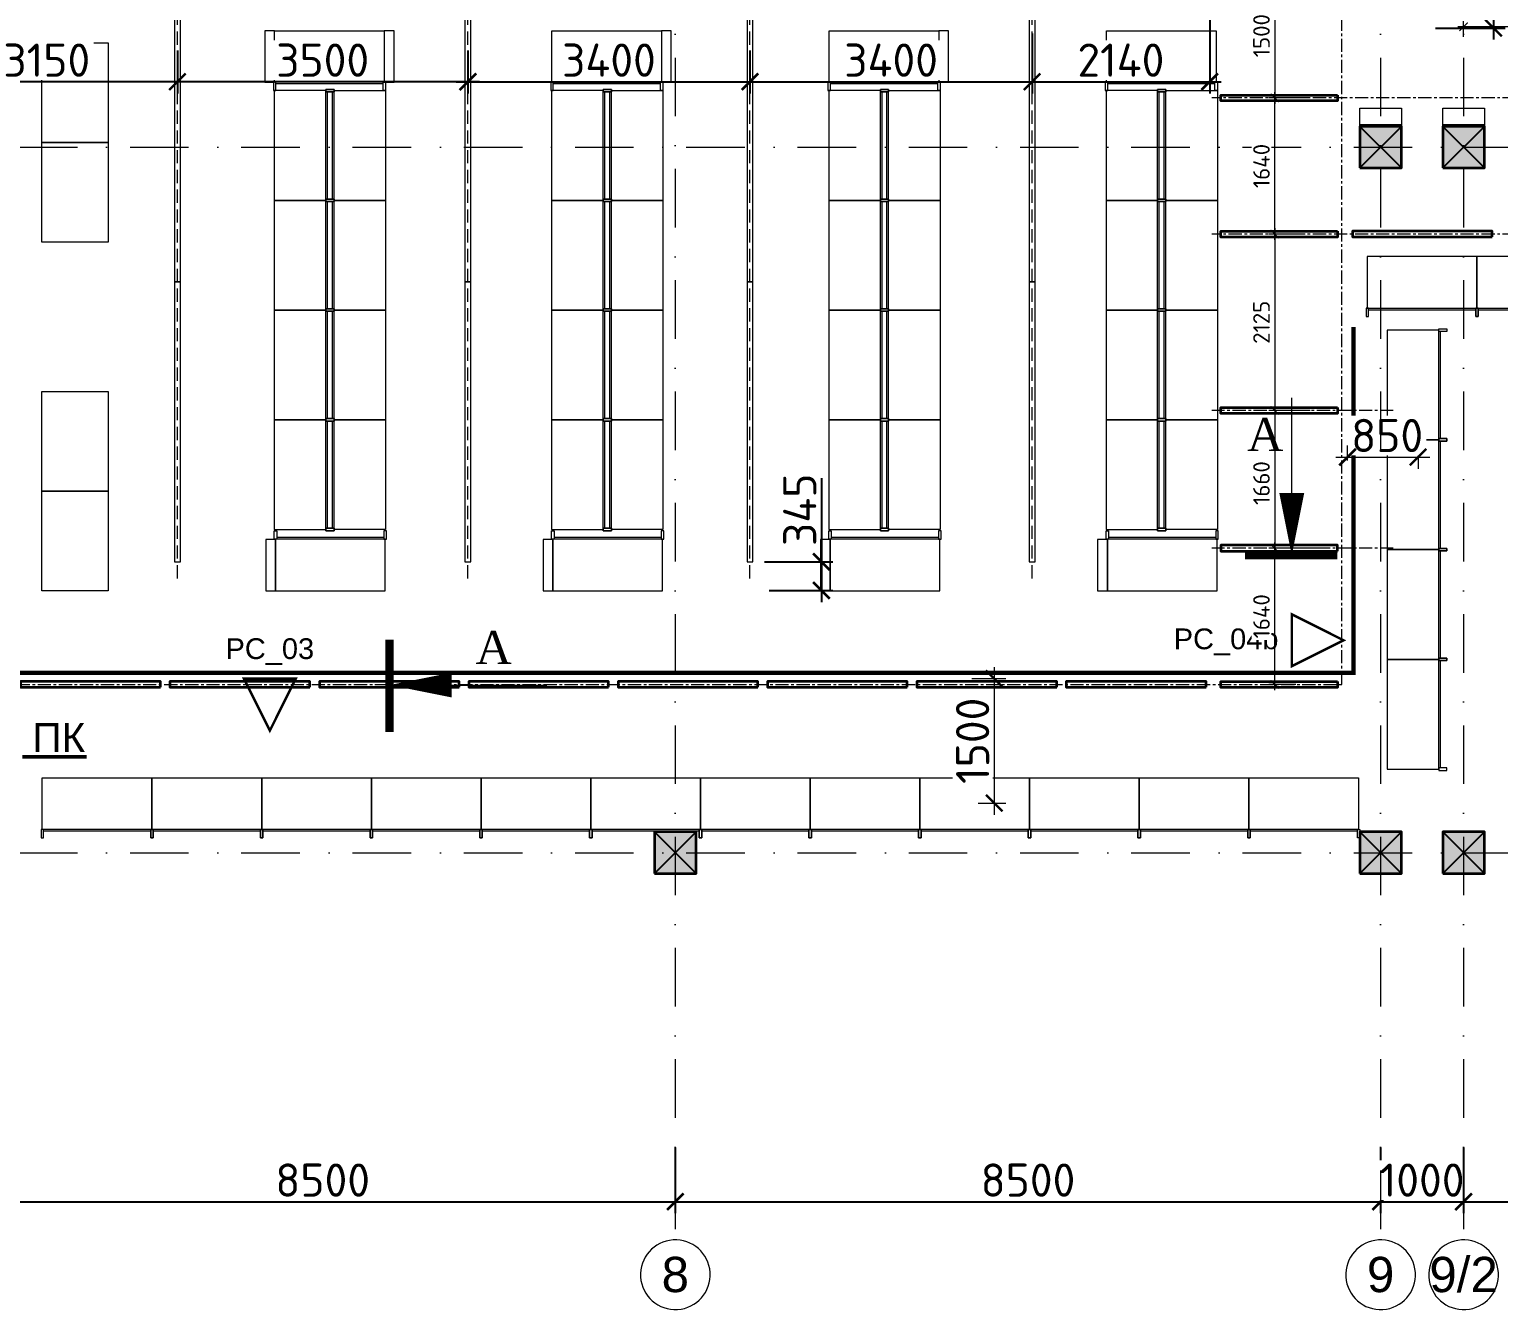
# Model space of a CAD drawing. Header units: millimetres. Extents: x -164867 to 807677, y -316775 to 513985.
# Drawn here: x 273254 to 290960, y 452459 to 467881 of the extents above; entities that cross this region are included whole.
import ezdxf

# ---------------------------------------------------------------- set-up
doc = ezdxf.new("R2010")
doc.units = ezdxf.units.MM
for name, pattern in [('CENTER', [50.8, 31.75, -6.35, 6.35, -6.35]), ('CENTER2', [28.575, 19.05, -3.175, 3.175, -3.175]), ('EVENDASH', [0.25, 0.125, -0.125]), ('HIDDEN2', [4.7625, 3.175, -1.5875]), ('А_Штрихпунктирная', [1340.555525, 705.555534, -352.777767, 0, -282.222223])]:
    doc.linetypes.add(name, pattern=pattern)
doc.layers.get('Defpoints').update_dxf_attribs({"color": 140})
for name, color, linetype, lineweight in [('00_asys', 7, 'CENTER2', 13), ('00_kolony', 7, 'Continuous', 35), ('00_matmenys', 7, 'Continuous', 9), ('EL LOTKI', 202, 'Continuous', 18), ('INT_0_isk_ZENKLAS', 1, 'Continuous', 13), ('INT_0_zymejimai', 1, 'Continuous', 9), ('INT_2_Sviesa_SAB_GENERALINIS SALES', 1, 'Continuous', 18), ('INT_2_Sviesa_SAB_LED JUOSTOS', 1, 'Continuous', 18), ('INT_2_Sviesa_SAB_MEDINES LUBOS', 1, 'Continuous', 35), ('MARK oformlienija matmenys', 7, 'Continuous', 5), ('MARK_kasu zona', 7, 'Continuous', 0), ('TECHNO', 7, 'Continuous', 15)]:
    doc.layers.add(name, color=color, linetype=linetype, lineweight=lineweight)
doc.layers.add('00_planas_hatch', color=7, linetype='Continuous', lineweight=0, true_color=0x3c3c3c)
doc.layers.add('ПК', color=7, linetype='Continuous', lineweight=50, true_color=0xde6902)
doc.styles.add('GENERATED_STYLE_4', font='times.ttf')
doc.styles.add('ISOCPEUR', font='isocpeur.ttf')
doc.styles.get("Standard").update_dxf_attribs({"font": 'arial.ttf'})
doc.dimstyles.new('SAB_int_100', dxfattribs={"dimtxt": 200, "dimasz": 100, "dimexe": 70, "dimexo": 70, "dimgap": 60, "dimtad": 1, "dimdec": 1, "dimrnd": 5, "dimtxsty": 'ISOCPEUR', "dimblk": 'ARCHTICK', "dimcen": 20, "dimdle": 70, "dimadec": 0, "dimazin": 0, "dimtfac": 1, "dimtdec": 1, "dimtmove": 1, "dimatfit": 2, "dimfxl": 1, "dimtfill": 1, "dimarcsym": 0})
doc.dimstyles.new('SAB_int_200', dxfattribs={"dimtxt": 400, "dimasz": 200, "dimexe": 140, "dimexo": 140, "dimgap": 60, "dimtad": 1, "dimdec": 1, "dimrnd": 5, "dimtxsty": 'ISOCPEUR', "dimblk": 'ARCHTICK', "dimcen": 20, "dimdle": 140, "dimadec": 0, "dimazin": 0, "dimtfac": 1, "dimtdec": 1, "dimtmove": 1, "dimatfit": 2, "dimfxl": 1, "dimtfill": 1, "dimarcsym": 0})

# ---------------------------------------------------------------- blocks, each defined once
blk = doc.blocks.new('1.33m stelazs')
at = {"transparency": 33554669}
for points in [[(15602, 11320), (15602, 11420), (15632, 11420), (15632, 11320), (15602, 11320)], [(16924, 11340), (15632, 11340)], [(16954, 11320), (16954, 11420), (16924, 11420), (16924, 11320), (16954, 11320)], [(15617, 11320), (15617, 10699), (16939, 10699), (16939, 11320), (15617, 11320)]]:
    blk.add_lwpolyline(points, dxfattribs=at)
blk = doc.blocks.new('*U326')
at = {"transparency": 33554687}
for points in [[(500, 20), (0, 20), (0, 220), (500, 220)], [(500, 0), (0, 0), (0, 20), (500, 20)]]:
    blk.add_lwpolyline(points, close=True, dxfattribs=at)
blk = doc.blocks.new('TECHNOLOGIJA Garmatnaya')
at = {"layer": 'TECHNO', "transparency": 33554687}
for points in [[(27166, 8555), (26366, 8555), (26366, 9755), (27166, 9755)], [(29054, 9282), (29171, 9282), (29171, 9902), (29054, 9902)], [(30493, 9282), (30610, 9282), (30610, 9902), (30493, 9902)], [(33835, 9282), (33952, 9282), (33952, 9902), (33835, 9902)], [(37177, 9282), (37294, 9282), (37294, 9902), (37177, 9902)], [(27166, 7355), (26366, 7355), (26366, 8555), (27166, 8555)], [(27166, 4355), (26366, 4355), (26366, 5555), (27166, 5555)], [(27166, 3155), (26366, 3155), (26366, 4355), (27166, 4355)], [(29064, 3155), (29181, 3155), (29181, 3775), (29064, 3775)], [(32406, 3155), (32523, 3155), (32523, 3775), (32406, 3775)], [(35748, 3155), (35865, 3155), (35865, 3775), (35748, 3775)], [(39089, 3155), (39207, 3155), (39207, 3775), (39089, 3775)]]:
    blk.add_lwpolyline(points, close=True, dxfattribs=at)
for p, xscale, rotation in [((13554, 20601), -1, 180), ((16896, 20601), -1, 180), ((20238, 20601), -1, 180), ((23580, 20601), -1, 180), ((41207, 24798), -1.000000000000012, 90), ((44549, 24798), -1.000000000000012, 90), ((47891, 24798), -1.000000000000012, 90), ((51233, 24798), -1.000000000000012, 90), ((41207, 23476), -1.000000000000012, 90), ((44549, 23476), -1.000000000000012, 90), ((47891, 23476), -1.000000000000012, 90), ((51233, 23476), -1.000000000000012, 90), ((41207, 22154), -1.000000000000012, 90), ((44549, 22154), -1.000000000000012, 90), ((47891, 22154), -1.000000000000012, 90), ((51233, 22154), -1.000000000000012, 90), ((41207, 20832), -1.000000000000012, 90), ((44549, 20832), -1.000000000000012, 90), ((47891, 20832), -1.000000000000012, 90), ((51233, 20832), -1.000000000000012, 90), ((10754, 11600), -1, 180), ((12076, 11600), -1, 180), ((13398, 11600), -1, 180), ((14720, 11600), -1, 180), ((16042, 11600), -1, 180), ((17364, 11600), -1, 180), ((18686, 11600), -1, 180), ((20008, 11600), -1, 180), ((21330, 11600), -1, 180), ((22652, 11600), -1, 180), ((23974, 11600), -1, 180), ((25296, 11600), -1, 180)]:
    blk.add_blockref('1.33m stelazs', p, dxfattribs=dict(at, xscale=xscale, rotation=rotation))
for p, rotation in [((18467, 24798), 270), ((21809, 24798), 270), ((25151, 24798), 270), ((28493, 24798), 270), ((18467, 23476), 270), ((21809, 23476), 270), ((25151, 23476), 270), ((28493, 23476), 270), ((59278, 17880), 180), ((60600, 17880), 180), ((18467, 22154), 270), ((21809, 22154), 270), ((25151, 22154), 270), ((28493, 22154), 270), ((31880, 21912), 270), ((18467, 20832), 270), ((21809, 20832), 270), ((25151, 20832), 270), ((28493, 20832), 270), ((31880, 20590), 270), ((31880, 19268), 270), ((31880, 17946), 270)]:
    blk.add_blockref('1.33m stelazs', p, dxfattribs=dict(at, rotation=rotation))
for name, p in [('*U326', (42250, 8750)), ('*U326', (43250, 8750)), ('1.33m stelazs', (13564, -7544)), ('1.33m stelazs', (16906, -7544)), ('1.33m stelazs', (20248, -7544)), ('1.33m stelazs', (23590, -7544))]:
    blk.add_blockref(name, p, dxfattribs=at)
blk = doc.blocks.new('PK Garmatnaya')
at = {"layer": 'ПК', "transparency": 33554687}
blk.add_line((26133, 1157), (26904, 1157), dxfattribs=at)
blk.add_text('ПК', height=350, rotation=0, dxfattribs=at).set_placement((26252, 1212))
blk = doc.blocks.new('_ArchTick')
at = {"color": 0, "linetype": 'ByBlock', "const_width": 0.15}
blk.add_lwpolyline([(-0.5, -0.5), (0.5, 0.5)], dxfattribs=at)
blk = doc.blocks.new('*D384')
at = {"layer": 'Defpoints', "color": 0, "transparency": 16777216}
for p in [(28000, 9806), (31500, 9806), (28000, 9288)]:
    blk.add_point(p, dxfattribs=at)
at = {"layer": 'INT_2_Sviesa_SAB_GENERALINIS SALES', "color": 0, "lineweight": -2, "transparency": 16777216}
for p, q in [((28000, 9666), (28000, 9148)), ((31500, 9666), (31500, 9148)), ((31640, 9288), (27860, 9288))]:
    blk.add_line(p, q, dxfattribs=at)
at = {"layer": 'INT_2_Sviesa_SAB_GENERALINIS SALES', "color": 0, "lineweight": -2, "transparency": 16777216, "xscale": 200, "yscale": 200, "zscale": 200, "rotation": 180}
blk.add_blockref('_ArchTick', (28000, 9288), dxfattribs=at)
at = {"layer": 'INT_2_Sviesa_SAB_GENERALINIS SALES', "color": 0, "lineweight": -2, "transparency": 16777216, "xscale": 200, "yscale": 200, "zscale": 200}
blk.add_blockref('_ArchTick', (31500, 9288), dxfattribs=at)
at = {"layer": 'INT_2_Sviesa_SAB_GENERALINIS SALES', "color": 0, "transparency": 16777216, "insert": (29750, 9548), "char_height": 400, "attachment_point": 5, "style": 'ISOCPEUR', "bg_fill": 3, "box_fill_scale": 1.1, "bg_fill_color": 256, "bg_fill_true_color": 13158600, "bg_fill_transparency": 0}
blk.add_mtext('3500', dxfattribs=at)
blk = doc.blocks.new('*D385')
at = {"layer": 'Defpoints', "color": 0, "transparency": 16777216}
for p in [(24850, 9806), (28000, 9806), (24850, 9288)]:
    blk.add_point(p, dxfattribs=at)
at = {"layer": 'INT_2_Sviesa_SAB_GENERALINIS SALES', "color": 0, "lineweight": -2, "transparency": 16777216}
for p, q in [((24850, 9666), (24850, 9148)), ((28000, 9666), (28000, 9148)), ((28140, 9288), (24710, 9288))]:
    blk.add_line(p, q, dxfattribs=at)
at = {"layer": 'INT_2_Sviesa_SAB_GENERALINIS SALES', "color": 0, "lineweight": -2, "transparency": 16777216, "xscale": 200, "yscale": 200, "zscale": 200, "rotation": 180}
blk.add_blockref('_ArchTick', (24850, 9288), dxfattribs=at)
at = {"layer": 'INT_2_Sviesa_SAB_GENERALINIS SALES', "color": 0, "lineweight": -2, "transparency": 16777216, "xscale": 200, "yscale": 200, "zscale": 200}
blk.add_blockref('_ArchTick', (28000, 9288), dxfattribs=at)
at = {"layer": 'INT_2_Sviesa_SAB_GENERALINIS SALES', "color": 0, "transparency": 16777216, "insert": (26425, 9548), "char_height": 400, "attachment_point": 5, "style": 'ISOCPEUR', "bg_fill": 3, "box_fill_scale": 1.1, "bg_fill_color": 256, "bg_fill_true_color": 13158600, "bg_fill_transparency": 0}
blk.add_mtext('3150', dxfattribs=at)
blk = doc.blocks.new('*D391')
at = {"layer": 'Defpoints', "color": 0, "transparency": 16777216}
for p in [(31500, 9806), (34900, 9806), (34900, 9288)]:
    blk.add_point(p, dxfattribs=at)
at = {"layer": 'INT_2_Sviesa_SAB_GENERALINIS SALES', "color": 0, "lineweight": -2, "transparency": 16777216}
for p, q in [((31500, 9666), (31500, 9148)), ((34900, 9666), (34900, 9148)), ((31360, 9288), (35040, 9288))]:
    blk.add_line(p, q, dxfattribs=at)
at = {"layer": 'INT_2_Sviesa_SAB_GENERALINIS SALES', "color": 0, "lineweight": -2, "transparency": 16777216, "xscale": 200, "yscale": 200, "zscale": 200, "rotation": 180}
blk.add_blockref('_ArchTick', (31500, 9288), dxfattribs=at)
at = {"layer": 'INT_2_Sviesa_SAB_GENERALINIS SALES', "color": 0, "lineweight": -2, "transparency": 16777216, "xscale": 200, "yscale": 200, "zscale": 200}
blk.add_blockref('_ArchTick', (34900, 9288), dxfattribs=at)
at = {"layer": 'INT_2_Sviesa_SAB_GENERALINIS SALES', "color": 0, "transparency": 16777216, "insert": (33200, 9548), "char_height": 400, "attachment_point": 5, "style": 'ISOCPEUR', "bg_fill": 3, "box_fill_scale": 1.1, "bg_fill_color": 256, "bg_fill_true_color": 13158600, "bg_fill_transparency": 0}
blk.add_mtext('3400', dxfattribs=at)
blk = doc.blocks.new('*D392')
at = {"layer": 'Defpoints', "color": 0, "transparency": 16777216}
for p in [(34935, 3505), (34990, 3160), (35760, 3160)]:
    blk.add_point(p, dxfattribs=at)
at = {"layer": 'INT_2_Sviesa_SAB_GENERALINIS SALES', "color": 0, "lineweight": -2, "transparency": 16777216}
for p, q in [((35760, 4511), (35760, 3505)), ((35760, 3645), (35760, 3020)), ((35075, 3505), (35900, 3505)), ((35130, 3160), (35900, 3160))]:
    blk.add_line(p, q, dxfattribs=at)
at = {"layer": 'INT_2_Sviesa_SAB_GENERALINIS SALES', "color": 0, "lineweight": -2, "transparency": 16777216, "xscale": 200, "yscale": 200, "zscale": 200, "rotation": 270}
blk.add_blockref('_ArchTick', (35760, 3160), dxfattribs=at)
at = {"layer": 'INT_2_Sviesa_SAB_GENERALINIS SALES', "color": 0, "transparency": 16777216, "insert": (35500, 4131), "char_height": 400, "attachment_point": 5, "rotation": 90, "style": 'ISOCPEUR', "bg_fill": 3, "box_fill_scale": 1.1, "bg_fill_color": 256, "bg_fill_true_color": 13158600, "bg_fill_transparency": 0}
blk.add_mtext('345', dxfattribs=at)
at = {"layer": 'INT_2_Sviesa_SAB_GENERALINIS SALES', "color": 0, "lineweight": -2, "transparency": 16777216, "xscale": 200, "yscale": 200, "zscale": 200, "rotation": 90}
blk.add_blockref('_ArchTick', (35760, 3505), dxfattribs=at)
blk = doc.blocks.new('*D394')
at = {"layer": 'Defpoints', "color": 0, "transparency": 16777216}
for p in [(40440, 10327), (38300, 10008), (40440, 9288)]:
    blk.add_point(p, dxfattribs=at)
at = {"layer": 'INT_2_Sviesa_SAB_GENERALINIS SALES', "color": 0, "lineweight": -2, "transparency": 16777216}
for p, q in [((40440, 10187), (40440, 9148)), ((38300, 9868), (38300, 9148)), ((38160, 9288), (40580, 9288))]:
    blk.add_line(p, q, dxfattribs=at)
at = {"layer": 'INT_2_Sviesa_SAB_GENERALINIS SALES', "color": 0, "lineweight": -2, "transparency": 16777216, "xscale": 200, "yscale": 200, "zscale": 200, "rotation": 180}
blk.add_blockref('_ArchTick', (38300, 9288), dxfattribs=at)
at = {"layer": 'INT_2_Sviesa_SAB_GENERALINIS SALES', "color": 0, "lineweight": -2, "transparency": 16777216, "xscale": 200, "yscale": 200, "zscale": 200}
blk.add_blockref('_ArchTick', (40440, 9288), dxfattribs=at)
at = {"layer": 'INT_2_Sviesa_SAB_GENERALINIS SALES', "color": 0, "transparency": 16777216, "insert": (39370, 9548), "char_height": 400, "attachment_point": 5, "style": 'ISOCPEUR', "bg_fill": 3, "box_fill_scale": 1.1, "bg_fill_color": 256, "bg_fill_true_color": 13158600, "bg_fill_transparency": 0}
blk.add_mtext('2140', dxfattribs=at)
blk = doc.blocks.new('*D395')
at = {"layer": 'Defpoints', "color": 0, "transparency": 16777216}
for p in [(38300, 10008), (34900, 9806), (38300, 9288)]:
    blk.add_point(p, dxfattribs=at)
at = {"layer": 'INT_2_Sviesa_SAB_GENERALINIS SALES', "color": 0, "lineweight": -2, "transparency": 16777216}
for p, q in [((38300, 9868), (38300, 9148)), ((34900, 9666), (34900, 9148)), ((34760, 9288), (38440, 9288))]:
    blk.add_line(p, q, dxfattribs=at)
at = {"layer": 'INT_2_Sviesa_SAB_GENERALINIS SALES', "color": 0, "lineweight": -2, "transparency": 16777216, "xscale": 200, "yscale": 200, "zscale": 200, "rotation": 180}
blk.add_blockref('_ArchTick', (34900, 9288), dxfattribs=at)
at = {"layer": 'INT_2_Sviesa_SAB_GENERALINIS SALES', "color": 0, "lineweight": -2, "transparency": 16777216, "xscale": 200, "yscale": 200, "zscale": 200}
blk.add_blockref('_ArchTick', (38300, 9288), dxfattribs=at)
at = {"layer": 'INT_2_Sviesa_SAB_GENERALINIS SALES', "color": 0, "transparency": 16777216, "insert": (36600, 9548), "char_height": 400, "attachment_point": 5, "style": 'ISOCPEUR', "bg_fill": 3, "box_fill_scale": 1.1, "bg_fill_color": 256, "bg_fill_true_color": 13158600, "bg_fill_transparency": 0}
blk.add_mtext('3400', dxfattribs=at)
blk = doc.blocks.new('Sviestuvas 3372mm')
at = {"transparency": 33554687}
blk.add_lwpolyline([(-1686, -35), (1686, -35), (1686, 35), (-1686, 35)], close=True, dxfattribs=at)
blk = doc.blocks.new('*D399')
at = {"layer": 'Defpoints', "color": 0, "transparency": 16777216}
for p in [(43050, 10527), (43020, 9935), (43860, 9935)]:
    blk.add_point(p, dxfattribs=at)
at = {"layer": 'INT_2_Sviesa_SAB_GENERALINIS SALES', "color": 0, "lineweight": -2, "transparency": 16777216}
for p, q in [((44626, 10346), (44626, 11074)), ((43860, 10667), (43860, 9795)), ((43190, 10527), (44000, 10527)), ((43860, 10231), (44626, 10346)), ((43160, 9935), (44000, 9935))]:
    blk.add_line(p, q, dxfattribs=at)
at = {"layer": 'INT_2_Sviesa_SAB_GENERALINIS SALES', "color": 0, "lineweight": -2, "transparency": 16777216, "xscale": 200, "yscale": 200, "zscale": 200}
for p, rotation in [((43860, 10527), 90), ((43860, 9935), 270)]:
    blk.add_blockref('_ArchTick', p, dxfattribs=dict(at, rotation=rotation))
at = {"layer": 'INT_2_Sviesa_SAB_GENERALINIS SALES', "color": 0, "transparency": 16777216, "insert": (44366, 10710), "char_height": 400, "attachment_point": 5, "rotation": 90, "style": 'ISOCPEUR', "bg_fill": 3, "box_fill_scale": 1.1, "bg_fill_color": 256, "bg_fill_true_color": 13158600, "bg_fill_transparency": 0}
blk.add_mtext('590', dxfattribs=at)
blk = doc.blocks.new('*D420')
at = {"layer": 'Defpoints', "color": 0, "ltscale": 500, "transparency": 16777216}
for p in [(37434, 2097), (37511, 598), (37843, 598)]:
    blk.add_point(p, dxfattribs=at)
at = {"layer": 'INT_2_Sviesa_SAB_LED JUOSTOS', "color": 0, "lineweight": -2, "ltscale": 500, "transparency": 16777216}
for p, q in [((37843, 2237), (37843, 458)), ((37574, 2097), (37983, 2097)), ((37651, 598), (37983, 598))]:
    blk.add_line(p, q, dxfattribs=at)
at = {"layer": 'INT_2_Sviesa_SAB_LED JUOSTOS', "color": 0, "lineweight": -2, "ltscale": 500, "transparency": 16777216, "xscale": 200, "yscale": 200, "zscale": 200}
for p, rotation in [((37843, 2097), 90), ((37843, 598), 270)]:
    blk.add_blockref('_ArchTick', p, dxfattribs=dict(at, rotation=rotation))
at = {"layer": 'INT_2_Sviesa_SAB_LED JUOSTOS', "color": 0, "ltscale": 500, "transparency": 16777216, "insert": (37583, 1348), "char_height": 400, "attachment_point": 5, "rotation": 90, "style": 'ISOCPEUR', "bg_fill": 3, "box_fill_scale": 1.1, "bg_fill_color": 256, "bg_fill_true_color": 13158600, "bg_fill_transparency": 0}
blk.add_mtext('1500', dxfattribs=at)
blk = doc.blocks.new('*D421')
at = {"layer": 'Defpoints', "color": 0, "ltscale": 500, "transparency": 16777216}
blk.add_point((42102, 4583), dxfattribs=at)
at = {"layer": 'INT_2_Sviesa_SAB_LED JUOSTOS', "color": 0, "lineweight": -2, "ltscale": 500, "transparency": 16777216}
for p, q in [((42952, 5059), (42952, 4626)), ((42102, 4723), (42102, 4906)), ((41962, 4766), (43092, 4766))]:
    blk.add_line(p, q, dxfattribs=at)
at = {"layer": 'INT_2_Sviesa_SAB_LED JUOSTOS', "color": 0, "ltscale": 500, "transparency": 16777216, "insert": (42579, 5026), "char_height": 400, "attachment_point": 5, "style": 'ISOCPEUR', "bg_fill": 3, "box_fill_scale": 1.1, "bg_fill_color": 256, "bg_fill_true_color": 13158600, "bg_fill_transparency": 0}
blk.add_mtext('850', dxfattribs=at)
at = {"layer": 'Defpoints', "color": 0, "ltscale": 500, "transparency": 16777216}
for p in [(42952, 5199), (42952, 4766)]:
    blk.add_point(p, dxfattribs=at)
at = {"layer": 'INT_2_Sviesa_SAB_LED JUOSTOS', "color": 0, "lineweight": -2, "ltscale": 500, "transparency": 16777216, "xscale": 200, "yscale": 200, "zscale": 200, "rotation": 180}
blk.add_blockref('_ArchTick', (42102, 4766), dxfattribs=at)
at = {"layer": 'INT_2_Sviesa_SAB_LED JUOSTOS', "color": 0, "lineweight": -2, "ltscale": 500, "transparency": 16777216, "xscale": 200, "yscale": 200, "zscale": 200}
blk.add_blockref('_ArchTick', (42952, 4766), dxfattribs=at)
blk = doc.blocks.new('L 1686')
at = {"transparency": 33554687}
blk.add_lwpolyline([(1994128, -1660861), (1994198, -1660861), (1994198, -1662547), (1994128, -1662547)], close=True, dxfattribs=at)
blk = doc.blocks.new('L 1406')
at = {"transparency": 33554687}
blk.add_lwpolyline([(1993963, -1660861), (1993893, -1660861), (1993893, -1662267), (1993963, -1662267)], close=True, dxfattribs=at)
blk = doc.blocks.new('SVIESTUVAI Garmatnaya')
at = {"layer": 'INT_2_Sviesa_SAB_MEDINES LUBOS', "transparency": 33554687, "xscale": -1, "rotation": 270}
for name, p in [('L 1406', (1702842, -1984836)), ('L 1406', (1702842, -1986476)), ('L 1686', (1704707, -1986710)), ('L 1406', (1702842, -1988601)), ('L 1686', (1688657, -1992135)), ('L 1686', (1690457, -1992135)), ('L 1686', (1692257, -1992135)), ('L 1686', (1694057, -1992135)), ('L 1686', (1695857, -1992135)), ('L 1686', (1697657, -1992135)), ('L 1686', (1699457, -1992135)), ('L 1686', (1701257, -1992135)), ('L 1406', (1702842, -1991901))]:
    blk.add_blockref(name, p, dxfattribs=at)
at = {"layer": 'INT_2_Sviesa_SAB_MEDINES LUBOS', "transparency": 33554687, "rotation": 270}
blk.add_blockref('L 1406', (1702842, 1997596), dxfattribs=at)
blk = doc.blocks.new('*D383')
at = {"layer": 'Defpoints', "color": 0, "transparency": 16777216}
for p in [(43500, 9949), (43500, 9759), (46960, 9138)]:
    blk.add_point(p, dxfattribs=at)
at = {"layer": 'MARK oformlienija matmenys', "color": 0, "lineweight": -2, "transparency": 16777216}
for p, q in [((47030, 9949), (43430, 9949)), ((43500, 9829), (43500, 10019)), ((46960, 9208), (46960, 10019))]:
    blk.add_line(p, q, dxfattribs=at)
at = {"layer": 'MARK oformlienija matmenys', "color": 0, "lineweight": -2, "transparency": 16777216, "xscale": 100, "yscale": 100, "zscale": 100, "rotation": 180}
blk.add_blockref('_ArchTick', (43500, 9949), dxfattribs=at)
at = {"layer": 'MARK oformlienija matmenys', "color": 0, "lineweight": -2, "transparency": 16777216, "xscale": 100, "yscale": 100, "zscale": 100}
blk.add_blockref('_ArchTick', (46960, 9949), dxfattribs=at)
at = {"layer": 'MARK oformlienija matmenys', "color": 0, "transparency": 16777216, "insert": (45230, 10109), "char_height": 200, "attachment_point": 5, "style": 'ISOCPEUR', "bg_fill": 3, "box_fill_scale": 1.1, "bg_fill_color": 256, "bg_fill_true_color": 13158600, "bg_fill_transparency": 0}
blk.add_mtext('3460', dxfattribs=at)
blk = doc.blocks.new('*D348')
at = {"layer": '00_matmenys', "color": 0, "lineweight": -2, "transparency": 16777216}
for p, q in [((25500, -3550), (25500, -4344)), ((34000, -3550), (34000, -4344)), ((25360, -4204), (34140, -4204))]:
    blk.add_line(p, q, dxfattribs=at)
at = {"layer": 'Defpoints', "color": 0, "transparency": 16777216}
for p in [(25500, -3410), (34000, -3410), (34000, -4204)]:
    blk.add_point(p, dxfattribs=at)
at = {"layer": '00_matmenys', "color": 0, "lineweight": -2, "transparency": 16777216, "xscale": 200, "yscale": 200, "zscale": 200}
for p, rotation in [((25500, -4204), 179.9999999733196), ((34000, -4204), 359.9999999733196)]:
    blk.add_blockref('_ArchTick', p, dxfattribs=dict(at, rotation=rotation))
at = {"layer": '00_matmenys', "color": 0, "transparency": 16777216, "insert": (29750, -3944), "char_height": 400, "attachment_point": 5, "rotation": 360, "style": 'ISOCPEUR', "bg_fill": 3, "box_fill_scale": 1.1, "bg_fill_color": 256, "bg_fill_true_color": 13158600, "bg_fill_transparency": 0}
blk.add_mtext('8500', dxfattribs=at)
blk = doc.blocks.new('*D349')
at = {"layer": '00_matmenys', "color": 0, "lineweight": -2, "transparency": 16777216}
for p, q in [((34000, -3550), (34000, -4344)), ((42500, -3550), (42500, -4344)), ((33860, -4204), (42640, -4204))]:
    blk.add_line(p, q, dxfattribs=at)
at = {"layer": 'Defpoints', "color": 0, "transparency": 16777216}
for p in [(34000, -3410), (42500, -3410), (42500, -4204)]:
    blk.add_point(p, dxfattribs=at)
at = {"layer": '00_matmenys', "color": 0, "lineweight": -2, "transparency": 16777216, "xscale": 200, "yscale": 200, "zscale": 200}
for p, rotation in [((34000, -4204), 179.9999999733196), ((42500, -4204), 359.9999999733196)]:
    blk.add_blockref('_ArchTick', p, dxfattribs=dict(at, rotation=rotation))
at = {"layer": '00_matmenys', "color": 0, "transparency": 16777216, "insert": (38250, -3944), "char_height": 400, "attachment_point": 5, "rotation": 360, "style": 'ISOCPEUR', "bg_fill": 3, "box_fill_scale": 1.1, "bg_fill_color": 256, "bg_fill_true_color": 13158600, "bg_fill_transparency": 0}
blk.add_mtext('8500', dxfattribs=at)
blk = doc.blocks.new('*D350')
at = {"layer": '00_matmenys', "color": 0, "lineweight": -2, "transparency": 16777216}
for p, q in [((42500, -3550), (42500, -4344)), ((43500, -3550), (43500, -4344)), ((42360, -4204), (43640, -4204))]:
    blk.add_line(p, q, dxfattribs=at)
at = {"layer": 'Defpoints', "color": 0, "transparency": 16777216}
for p in [(42500, -3410), (43500, -3410)]:
    blk.add_point(p, dxfattribs=at)
at = {"layer": '00_matmenys', "color": 0, "lineweight": -2, "transparency": 16777216, "xscale": 200, "yscale": 200, "zscale": 200}
for p, rotation in [((42500, -4204), 179.9999999733196), ((43500, -4204), 359.9999999733196)]:
    blk.add_blockref('_ArchTick', p, dxfattribs=dict(at, rotation=rotation))
at = {"layer": '00_matmenys', "color": 0, "transparency": 16777216, "insert": (43000, -3944), "char_height": 400, "attachment_point": 5, "rotation": 360, "style": 'ISOCPEUR', "bg_fill": 3, "box_fill_scale": 1.1, "bg_fill_color": 256, "bg_fill_true_color": 13158600, "bg_fill_transparency": 0}
blk.add_mtext('1000', dxfattribs=at)
at = {"layer": 'Defpoints', "color": 0, "transparency": 16777216}
blk.add_point((43500, -4204), dxfattribs=at)
blk = doc.blocks.new('*D351')
at = {"layer": '00_matmenys', "color": 0, "lineweight": -2, "transparency": 16777216}
for p, q in [((43500, -3550), (43500, -4344)), ((50400, -3550), (50400, -4344)), ((43360, -4204), (50540, -4204))]:
    blk.add_line(p, q, dxfattribs=at)
at = {"layer": 'Defpoints', "color": 0, "transparency": 16777216}
for p in [(43500, -3410), (50400, -3410), (50400, -4204)]:
    blk.add_point(p, dxfattribs=at)
at = {"layer": '00_matmenys', "color": 0, "lineweight": -2, "transparency": 16777216, "xscale": 200, "yscale": 200, "zscale": 200}
for p, rotation in [((43500, -4204), 179.9999999733196), ((50400, -4204), 359.9999999733196)]:
    blk.add_blockref('_ArchTick', p, dxfattribs=dict(at, rotation=rotation))
at = {"layer": '00_matmenys', "color": 0, "transparency": 16777216, "insert": (46950, -3944), "char_height": 400, "attachment_point": 5, "rotation": 360, "style": 'ISOCPEUR', "bg_fill": 3, "box_fill_scale": 1.1, "bg_fill_color": 256, "bg_fill_true_color": 13158600, "bg_fill_transparency": 0}
blk.add_mtext('6900', dxfattribs=at)
blk = doc.blocks.new('kolona 500x500')
at = {"layer": '00_planas_hatch', "transparency": 33554687}
h = blk.add_hatch(color=256, dxfattribs=at)
h.dxf.hatch_style = 1
h.paths.add_polyline_path([(-250, -250), (250, -250), (250, 250), (-250, 250)])
at = {"layer": '00_kolony', "color": 0, "transparency": 33554687}
blk.add_lwpolyline([(-250, -250), (250, -250), (250, 250), (-250, 250)], close=True, dxfattribs=at)
at = {"layer": 'Defpoints', "transparency": 33554687}
for points in [[(-250, 250), (250, -250)], [(250, 250), (-250, -250)]]:
    blk.add_lwpolyline(points, dxfattribs=at)
blk = doc.blocks.new('ISKLOTINIU ZENKLAI Garmatnaya')
at = {"layer": 'INT_0_isk_ZENKLAS', "color": 1, "ltscale": 50, "transparency": 33554687, "const_width": 30}
for points in [[(41429, 2247), (41429, 2872), (42054, 2559)], [(28801, 2097), (29426, 2097), (29114, 1472)]]:
    blk.add_lwpolyline(points, close=True, dxfattribs=at)
at = {"layer": 'INT_0_zymejimai', "color": 1, "transparency": 33554687}
for p, q in [((41429, 4333), (41429, 5479)), ((31306, 2020), (32452, 2020))]:
    blk.add_line(p, q, dxfattribs=at)
for points in [[(41429, 3583, 0, 300, 0), (41429, 4333, 0, 0, 0)], [(30556, 2020, 0, 300, 0), (31306, 2020, 0, 0, 0)]]:
    blk.add_lwpolyline(points, format="xyseb", dxfattribs=at)
at = {"layer": 'INT_0_zymejimai', "color": 1, "ltscale": 50, "transparency": 33554687, "const_width": 100}
for points in [[(41977, 3583), (40866, 3583)], [(30556, 2568), (30556, 1456)]]:
    blk.add_lwpolyline(points, dxfattribs=at)
at = {"layer": 'INT_0_isk_ZENKLAS', "color": 1, "ltscale": 50, "transparency": 33554687, "char_height": 250, "style": 'GENERATED_STYLE_4'}
for s, insert, attachment_point in [('{\\fArial|b0|i0|c204|p34;РС_0\\fArial|b0|i0|c186|p34;4b}', (40007, 2379), 7), ('{\\fArial|b0|i0|c204|p34;РС_0\\fArial|b0|i0|c186|p34;3}', (29647, 2261), 9)]:
    blk.add_mtext(s, dxfattribs=dict(at, insert=insert, attachment_point=attachment_point))
at = {"layer": 'INT_0_zymejimai', "color": 1, "ltscale": 50, "transparency": 33554687, "char_height": 400, "style": 'GENERATED_STYLE_4'}
for insert, attachment_point in [((40891, 4838), 7), ((32030, 2673), 3)]:
    blk.add_mtext('{\\fTimes New Roman|b0|i0|c204|p18;А}', dxfattribs=dict(at, insert=insert, attachment_point=attachment_point))
blk = doc.blocks.new('*D463')
at = {"layer": 'Defpoints', "color": 0, "transparency": 16777216}
for p in [(41224, 9093), (41722, 9093), (41549, 7453)]:
    blk.add_point(p, dxfattribs=at)
at = {"layer": 'EL LOTKI', "color": 0, "lineweight": -2, "transparency": 16777216}
for p, q in [((41652, 9093), (41154, 9093)), ((41224, 7383), (41224, 9163)), ((41479, 7453), (41154, 7453))]:
    blk.add_line(p, q, dxfattribs=at)
at = {"layer": 'EL LOTKI', "color": 0, "lineweight": -2, "transparency": 16777216, "xscale": 100, "yscale": 100, "zscale": 100}
for p, rotation in [((41224, 9093), 90), ((41224, 7453), 270)]:
    blk.add_blockref('_ArchTick', p, dxfattribs=dict(at, rotation=rotation))
at = {"layer": 'EL LOTKI', "color": 0, "transparency": 16777216, "insert": (41064, 8273), "char_height": 200, "attachment_point": 5, "rotation": 90, "style": 'ISOCPEUR', "bg_fill": 3, "box_fill_scale": 1.1, "bg_fill_color": 256, "bg_fill_true_color": 13158600, "bg_fill_transparency": 0}
blk.add_mtext('1640', dxfattribs=at)
blk = doc.blocks.new('*D464')
at = {"layer": 'Defpoints', "color": 0, "transparency": 16777216}
for p in [(41549, 5328), (41224, 3667), (41842, 3667)]:
    blk.add_point(p, dxfattribs=at)
at = {"layer": 'EL LOTKI', "color": 0, "lineweight": -2, "transparency": 16777216}
for p, q in [((41479, 5328), (41154, 5328)), ((41224, 5398), (41224, 3597)), ((41772, 3667), (41154, 3667))]:
    blk.add_line(p, q, dxfattribs=at)
at = {"layer": 'EL LOTKI', "color": 0, "lineweight": -2, "transparency": 16777216, "xscale": 100, "yscale": 100, "zscale": 100}
for p, rotation in [((41224, 5328), 90), ((41224, 3667), 270)]:
    blk.add_blockref('_ArchTick', p, dxfattribs=dict(at, rotation=rotation))
at = {"layer": 'EL LOTKI', "color": 0, "transparency": 16777216, "insert": (41064, 4453), "char_height": 200, "attachment_point": 5, "rotation": 90, "style": 'ISOCPEUR', "bg_fill": 3, "box_fill_scale": 1.1, "bg_fill_color": 256, "bg_fill_true_color": 13158600, "bg_fill_transparency": 0}
blk.add_mtext('1660', dxfattribs=at)
blk = doc.blocks.new('*D477')
at = {"layer": 'Defpoints', "color": 0, "transparency": 16777216}
for p in [(41549, 7453), (41224, 5328), (41722, 5328)]:
    blk.add_point(p, dxfattribs=at)
at = {"layer": 'EL LOTKI', "color": 0, "lineweight": -2, "transparency": 16777216}
for p, q in [((41479, 7453), (41154, 7453)), ((41224, 7523), (41224, 5258)), ((41652, 5328), (41154, 5328))]:
    blk.add_line(p, q, dxfattribs=at)
at = {"layer": 'EL LOTKI', "color": 0, "lineweight": -2, "transparency": 16777216, "xscale": 100, "yscale": 100, "zscale": 100}
for p, rotation in [((41224, 7453), 90), ((41224, 5328), 270)]:
    blk.add_blockref('_ArchTick', p, dxfattribs=dict(at, rotation=rotation))
at = {"layer": 'EL LOTKI', "color": 0, "transparency": 16777216, "insert": (41064, 6390), "char_height": 200, "attachment_point": 5, "rotation": 90, "style": 'ISOCPEUR', "bg_fill": 3, "box_fill_scale": 1.1, "bg_fill_color": 256, "bg_fill_true_color": 13158600, "bg_fill_transparency": 0}
blk.add_mtext('2125', dxfattribs=at)
blk = doc.blocks.new('*D478')
at = {"layer": 'Defpoints', "color": 0, "transparency": 16777216}
for p in [(41224, 3667), (41842, 3667), (41549, 2028)]:
    blk.add_point(p, dxfattribs=at)
at = {"layer": 'EL LOTKI', "color": 0, "lineweight": -2, "transparency": 16777216}
for p, q in [((41224, 1958), (41224, 3737)), ((41772, 3667), (41154, 3667)), ((41479, 2028), (41154, 2028))]:
    blk.add_line(p, q, dxfattribs=at)
at = {"layer": 'EL LOTKI', "color": 0, "lineweight": -2, "transparency": 16777216, "xscale": 100, "yscale": 100, "zscale": 100}
for p, rotation in [((41224, 3667), 90), ((41224, 2028), 270)]:
    blk.add_blockref('_ArchTick', p, dxfattribs=dict(at, rotation=rotation))
at = {"layer": 'EL LOTKI', "color": 0, "transparency": 16777216, "insert": (41064, 2848), "char_height": 200, "attachment_point": 5, "rotation": 90, "style": 'ISOCPEUR', "bg_fill": 3, "box_fill_scale": 1.1, "bg_fill_color": 256, "bg_fill_true_color": 13158600, "bg_fill_transparency": 0}
blk.add_mtext('1640', dxfattribs=at)
blk = doc.blocks.new('*D482')
at = {"layer": 'Defpoints', "color": 0, "transparency": 16777216}
for p in [(41556, 10593), (41224, 9093), (41549, 9093)]:
    blk.add_point(p, dxfattribs=at)
at = {"layer": 'EL LOTKI', "color": 0, "lineweight": -2, "transparency": 16777216}
for p, q in [((41224, 10663), (41224, 9023)), ((41486, 10593), (41154, 10593)), ((41479, 9093), (41154, 9093))]:
    blk.add_line(p, q, dxfattribs=at)
at = {"layer": 'EL LOTKI', "color": 0, "lineweight": -2, "transparency": 16777216, "xscale": 100, "yscale": 100, "zscale": 100}
for p, rotation in [((41224, 10593), 90), ((41224, 9093), 270)]:
    blk.add_blockref('_ArchTick', p, dxfattribs=dict(at, rotation=rotation))
at = {"layer": 'EL LOTKI', "color": 0, "transparency": 16777216, "insert": (41064, 9843), "char_height": 200, "attachment_point": 5, "rotation": 90, "style": 'ISOCPEUR', "bg_fill": 3, "box_fill_scale": 1.1, "bg_fill_color": 256, "bg_fill_true_color": 13158600, "bg_fill_transparency": 0}
blk.add_mtext('1500', dxfattribs=at)
blk = doc.blocks.new('GEN SVIESTUVAI Garmatnaya')
at = {"layer": 'INT_2_Sviesa_SAB_GENERALINIS SALES', "transparency": 33554687, "rotation": 90}
for p in [(28000, 5190.5), (31500, 5190.5), (38300, 5190.5)]:
    blk.add_blockref('Sviestuvas 3372mm', p, dxfattribs=at)
at = {"layer": 'INT_2_Sviesa_SAB_GENERALINIS SALES', "transparency": 33554687}
for base, p1, p2, picture, middle in [((43859.97, 9935), (43050, 10527), (43019.74, 9935), '*D399', (44625.96, 10405.8)), ((35759.97, 3160), (34935, 3504.5), (34989.54, 3160), '*D392', (35378.43, 4130.55))]:
    dim = blk.add_linear_dim(base=base, p1=p1, p2=p2, angle=270, dimstyle='SAB_int_200', dxfattribs=at)
    dim.commit()
    dim.dimension.update_dxf_attribs({"geometry": picture, "text_midpoint": middle, "dimtype": 128})
dim = blk.add_linear_dim(base=(28000, 9287.5), p1=(31500, 9806.02), p2=(28000, 9806.02), angle=180, dimstyle='SAB_int_200', dxfattribs=at)
dim.commit()
dim.dimension.update_dxf_attribs({"geometry": '*D384', "text_midpoint": (29750, 9547.5)})
at = {"layer": 'INT_2_Sviesa_SAB_GENERALINIS SALES', "transparency": 33554687, "rotation": 90}
blk.add_blockref('Sviestuvas 3372mm', (34900, 5190.5), dxfattribs=at)
at = {"layer": 'INT_2_Sviesa_SAB_GENERALINIS SALES', "transparency": 33554687}
for base, p1, p2, picture, middle in [((24850, 9287.5), (28000, 9806.02), (24850, 9806.02), '*D385', (26425, 9547.5)), ((34900, 9287.5), (31500, 9806.02), (34900, 9806.02), '*D391', (33200, 9547.5))]:
    dim = blk.add_linear_dim(base=base, p1=p1, p2=p2, angle=180, dimstyle='SAB_int_200', dxfattribs=at)
    dim.commit()
    dim.dimension.update_dxf_attribs({"geometry": picture, "text_midpoint": middle})
at = {"layer": 'INT_2_Sviesa_SAB_GENERALINIS SALES', "linetype": 'HIDDEN2', "lineweight": 13, "ltscale": 50, "transparency": 33554687}
for p, q in [((28000, 3304.5), (28000, 47540.5)), ((31500, 3304.5), (31500, 47540.5))]:
    blk.add_line(p, q, dxfattribs=at)
at = {"layer": 'INT_2_Sviesa_SAB_GENERALINIS SALES', "transparency": 33554687, "rotation": 90}
for p in [(28000, 8562.5), (31500, 8562.5)]:
    blk.add_blockref('Sviestuvas 3372mm', p, dxfattribs=at)
at = {"layer": 'INT_2_Sviesa_SAB_GENERALINIS SALES', "transparency": 33554687}
dim = blk.add_linear_dim(base=(38300, 9287.5), p1=(34900, 9806.02), p2=(38300, 10007.96), angle=180, dimstyle='SAB_int_200', dxfattribs=at)
dim.commit()
dim.dimension.update_dxf_attribs({"geometry": '*D395', "text_midpoint": (36600, 9547.5)})
at = {"layer": 'INT_2_Sviesa_SAB_GENERALINIS SALES', "linetype": 'HIDDEN2', "lineweight": 13, "ltscale": 50, "transparency": 33554687}
blk.add_line((34900, 3304.5), (34900, 47540.5), dxfattribs=at)
at = {"layer": 'INT_2_Sviesa_SAB_GENERALINIS SALES', "transparency": 33554687, "rotation": 90}
blk.add_blockref('Sviestuvas 3372mm', (34900, 8562.5), dxfattribs=at)
at = {"layer": 'INT_2_Sviesa_SAB_GENERALINIS SALES', "transparency": 33554687}
dim = blk.add_linear_dim(base=(40440, 9287.5), p1=(38300, 10007.96), p2=(40440, 10327.45), angle=180, dimstyle='SAB_int_200', dxfattribs=at)
dim.commit()
dim.dimension.update_dxf_attribs({"geometry": '*D394', "text_midpoint": (39370, 9547.5)})
at = {"layer": 'INT_2_Sviesa_SAB_GENERALINIS SALES', "linetype": 'HIDDEN2', "lineweight": 13, "ltscale": 50, "transparency": 33554687}
blk.add_line((38300, 3304.5), (38300, 47540.5), dxfattribs=at)
at = {"layer": 'INT_2_Sviesa_SAB_GENERALINIS SALES', "transparency": 33554687, "rotation": 90}
blk.add_blockref('Sviestuvas 3372mm', (38300, 8562.5), dxfattribs=at)
blk = doc.blocks.new('LED Garmatnaya')
at = {"layer": 'INT_2_Sviesa_SAB_LED JUOSTOS', "linetype": 'EVENDASH', "ltscale": 400, "transparency": 33554687, "const_width": 50}
blk.add_lwpolyline([(40522.5, 42767.5), (40522.5, 48827.5), (7012.5, 48827.5), (7012.5, 2167.5), (42172.5, 2167.5), (42172.5, 6335)], dxfattribs=at)
at = {"layer": 'INT_2_Sviesa_SAB_LED JUOSTOS', "ltscale": 500, "transparency": 33554687}
dim = blk.add_linear_dim(base=(42952.5, 4765.52), p1=(42102.5, 4583.14), p2=(42952.5, 5199.37), angle=180, dimstyle='SAB_int_200', dxfattribs=at)
dim.commit()
dim.dimension.update_dxf_attribs({"geometry": '*D421', "text_midpoint": (42579, 4765.52), "dimtype": 128})
dim = blk.add_linear_dim(base=(37842.72, 597.5), p1=(37433.96, 2097.5), p2=(37511.37, 597.5), angle=90, dimstyle='SAB_int_200', dxfattribs=at)
dim.commit()
dim.dimension.update_dxf_attribs({"geometry": '*D420', "text_midpoint": (37582.72, 1347.5)})
blk = doc.blocks.new('MARK KASOS Garmatnaya')
at = {"layer": 'MARK oformlienija matmenys', "transparency": 33554687}
dim = blk.add_linear_dim(base=(43500, 9949), p1=(46960, 9137.5), p2=(43500, 9759.45), dimstyle='SAB_int_100', dxfattribs=at)
dim.commit()
dim.dimension.update_dxf_attribs({"geometry": '*D383', "text_midpoint": (45230, 10109)})
blk = doc.blocks.new('OSI Garmatnaya')
at = {"layer": '00_asys', "linetype": 'А_Штрихпунктирная', "transparency": 33554687}
for points in [[(-6087.31, 8500), (59815.7, 8500)], [(-6087.31, 0), (59815.7, 0)]]:
    blk.add_lwpolyline(points, dxfattribs=at)
at = {"layer": '00_asys', "linetype": 'Continuous', "transparency": 33554687}
for points in [[(33580.85, -5110.74, 1), (34419.15, -5057.45, 1)], [(42080.85, -5110.74, 1), (42919.15, -5057.45, 1)], [(43080.85, -5110.74, 1), (43919.15, -5057.45, 1)]]:
    blk.add_lwpolyline(points, format="xyb", close=True, dxfattribs=at)
at = {"layer": '00_kolony', "transparency": 33554669}
for p in [(42500, 8500), (43500, 8500), (34000, 0), (42500, 0), (43500, 0)]:
    blk.add_blockref('kolona 500x500', p, dxfattribs=at)
at = {"layer": '00_asys', "transparency": 33554687, "char_height": 425, "width": 1206.7351, "attachment_point": 5}
for s, insert in [('8', (34000, -5084.1)), ('9', (42500, -5084.1)), ('9/2', (43500, -5084.1))]:
    blk.add_mtext(s, dxfattribs=dict(at, insert=insert))
at = {"layer": '00_matmenys', "transparency": 33554687}
dim = blk.add_linear_dim(base=(34000, -4204.1), p1=(25500, -3410.25), p2=(34000, -3410.25), angle=180, dimstyle='SAB_int_200', dxfattribs=at)
dim.commit()
dim.dimension.update_dxf_attribs({"geometry": '*D348', "text_midpoint": (29750, -3944.1)})
dim = blk.add_linear_dim(base=(42500, -4204.1), p1=(34000, -3410.25), p2=(42500, -3410.25), angle=180, dimstyle='SAB_int_200', dxfattribs=at)
dim.commit()
dim.dimension.update_dxf_attribs({"geometry": '*D349', "text_midpoint": (38250, -3944.1)})
at = {"layer": '00_asys', "linetype": 'А_Штрихпунктирная', "transparency": 33554687}
blk.add_lwpolyline([(34000, 55159.77), (34000, -4664.1)], dxfattribs=at)
at = {"layer": '00_matmenys', "transparency": 33554687}
dim = blk.add_linear_dim(base=(43500, -4204.1), p1=(42500, -3410.25), p2=(43500, -3410.25), angle=180, dimstyle='SAB_int_200', dxfattribs=at)
dim.commit()
dim.dimension.update_dxf_attribs({"geometry": '*D350', "text_midpoint": (43000, -3944.1)})
at = {"layer": '00_asys', "linetype": 'А_Штрихпунктирная', "transparency": 33554687}
blk.add_lwpolyline([(42500, 55159.77), (42500, -4664.1)], dxfattribs=at)
at = {"layer": '00_matmenys', "transparency": 33554687}
dim = blk.add_linear_dim(base=(50400, -4204.1), p1=(43500, -3410.25), p2=(50400, -3410.25), angle=180, dimstyle='SAB_int_200', dxfattribs=at)
dim.commit()
dim.dimension.update_dxf_attribs({"geometry": '*D351', "text_midpoint": (46950, -3944.1)})
at = {"layer": '00_asys', "linetype": 'А_Штрихпунктирная', "transparency": 33554687}
blk.add_lwpolyline([(43500, 55159.77), (43500, -4664.1)], dxfattribs=at)
blk = doc.blocks.new('EL LOTKI Garmatnaya')
at = {"layer": 'EL LOTKI', "linetype": 'CENTER', "ltscale": 5, "transparency": 33554687}
for points in [[(42032.5, 41017.5), (42032.5, 48967.5), (7012.5, 48967.5), (7012.5, 2027.5), (42032.5, 2027.5), (42032.5, 41017.5)], [(52765, 9092.5), (40465, 9092.5)], [(42652.5, 5327.5), (40465, 5327.5)]]:
    blk.add_lwpolyline(points, dxfattribs=at)
at = {"layer": 'EL LOTKI', "transparency": 33554687}
dim = blk.add_linear_dim(base=(41223.78, 9092.5), p1=(41549.28, 7452.5), p2=(41721.86, 9092.5), angle=270, dimstyle='SAB_int_100', dxfattribs=at)
dim.commit()
dim.dimension.update_dxf_attribs({"geometry": '*D463', "text_midpoint": (41063.78, 8272.5)})
dim = blk.add_linear_dim(base=(41223.78, 3667.5), p1=(41549.28, 5327.5), p2=(41842.49, 3667.5), angle=270, dimstyle='SAB_int_100', dxfattribs=at)
dim.commit()
dim.dimension.update_dxf_attribs({"geometry": '*D464', "text_midpoint": (41223.78, 4452.86), "dimtype": 128})
at = {"layer": 'EL LOTKI', "linetype": 'CENTER', "ltscale": 5, "transparency": 33554687}
for points in [[(52765, 7452.5), (40465, 7452.5)], [(42652.5, 3667.5), (40465, 3667.5)]]:
    blk.add_lwpolyline(points, dxfattribs=at)
at = {"layer": 'EL LOTKI', "transparency": 33554687}
dim = blk.add_linear_dim(base=(41223.78, 9092.5), p1=(41556.28, 10592.5), p2=(41549.28, 9092.5), angle=90, dimstyle='SAB_int_100', dxfattribs=at)
dim.commit()
dim.dimension.update_dxf_attribs({"geometry": '*D482', "text_midpoint": (41063.78, 9842.5)})
for base, p1, p2, picture, middle in [((41223.78, 5327.5), (41549.28, 7452.5), (41721.86, 5327.5), '*D477', (41063.78, 6390)), ((41223.78, 3667.5), (41549.28, 2027.5), (41842.49, 3667.5), '*D478', (41063.78, 2847.5))]:
    dim = blk.add_linear_dim(base=base, p1=p1, p2=p2, angle=90, dimstyle='SAB_int_100', dxfattribs=at)
    dim.commit()
    dim.dimension.update_dxf_attribs({"geometry": picture, "text_midpoint": middle})

msp = doc.modelspace()

# ---------------------------------------------------------------- block references
at = {"layer": 'TECHNO', "transparency": 33554687}
msp.add_blockref('TECHNOLOGIJA Garmatnaya', (247038.21, 457962.73), dxfattribs=at)
at = {"layer": 'ПК', "transparency": 33554687}
msp.add_blockref('PK Garmatnaya', (247038.21, 457962.73), dxfattribs=at)

# ---------------------------------------------------------------- next in the draw order: block references
at = {"layer": 'INT_2_Sviesa_SAB_GENERALINIS SALES', "linetype": 'CENTER2', "lineweight": 25, "ltscale": 200, "transparency": 33554687}
msp.add_blockref('GEN SVIESTUVAI Garmatnaya', (247038.21, 457962.73), dxfattribs=at)

# ---------------------------------------------------------------- next in the draw order: block references
at = {"layer": 'INT_2_Sviesa_SAB_LED JUOSTOS', "transparency": 33554687}
msp.add_blockref('LED Garmatnaya', (247038.21, 457962.73), dxfattribs=at)

# ---------------------------------------------------------------- next in the draw order: block references
at = {"layer": 'INT_2_Sviesa_SAB_MEDINES LUBOS', "transparency": 33554687}
msp.add_blockref('SVIESTUVAI Garmatnaya', (247038.21, 457962.73), dxfattribs=at)

# ---------------------------------------------------------------- next in the draw order: block references
at = {"layer": 'MARK_kasu zona', "transparency": 33554687}
msp.add_blockref('MARK KASOS Garmatnaya', (247038.21, 457962.73), dxfattribs=at)

# ---------------------------------------------------------------- next in the draw order: block references
at = {"layer": '00_asys', "linetype": 'CENTER2', "lineweight": 25, "ltscale": 200, "transparency": 33554687}
msp.add_blockref('OSI Garmatnaya', (247038.21, 457962.73), dxfattribs=at)

# ---------------------------------------------------------------- next in the draw order: block references
at = {"layer": 'INT_0_isk_ZENKLAS', "transparency": 33554687}
msp.add_blockref('ISKLOTINIU ZENKLAI Garmatnaya', (247038.21, 457962.73), dxfattribs=at)

# ---------------------------------------------------------------- next in the draw order: block references
at = {"layer": 'EL LOTKI', "transparency": 33554687}
msp.add_blockref('EL LOTKI Garmatnaya', (247038.21, 457962.73), dxfattribs=at)

doc.saveas('drawing.dxf')
